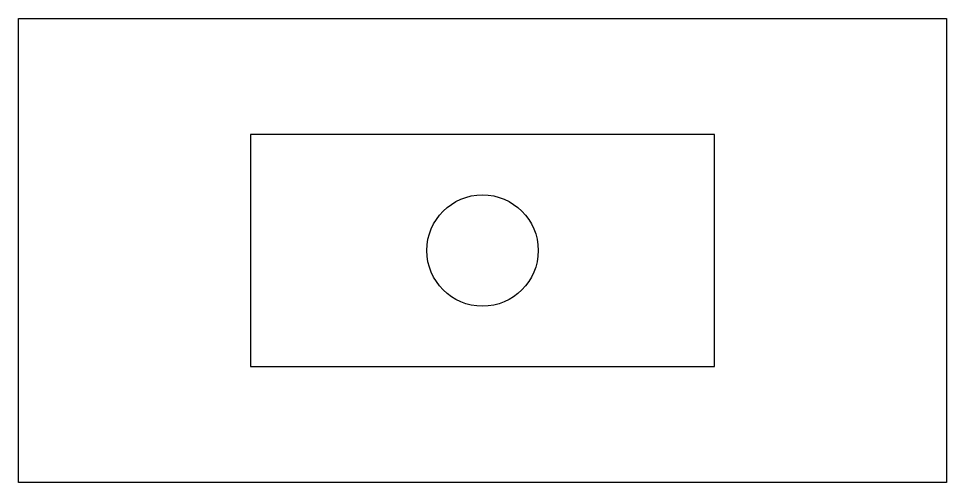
# Model space of a CAD drawing. Header units: millimetres. Extents: x 56 to 256, y 68 to 168.
import ezdxf

# ---------------------------------------------------------------- set-up
doc = ezdxf.new("R2010")
doc.units = ezdxf.units.MM

msp = doc.modelspace()

# ---------------------------------------------------------------- linework, layer by layer
for points in [[(55.68, 167.88), (255.68, 167.88), (255.68, 67.88), (55.68, 67.88)], [(105.68, 92.88), (205.68, 92.88), (205.68, 142.88), (105.68, 142.88)]]:
    msp.add_lwpolyline(points, close=True)
msp.add_circle((155.68, 117.88), 12)

doc.saveas('drawing.dxf')
